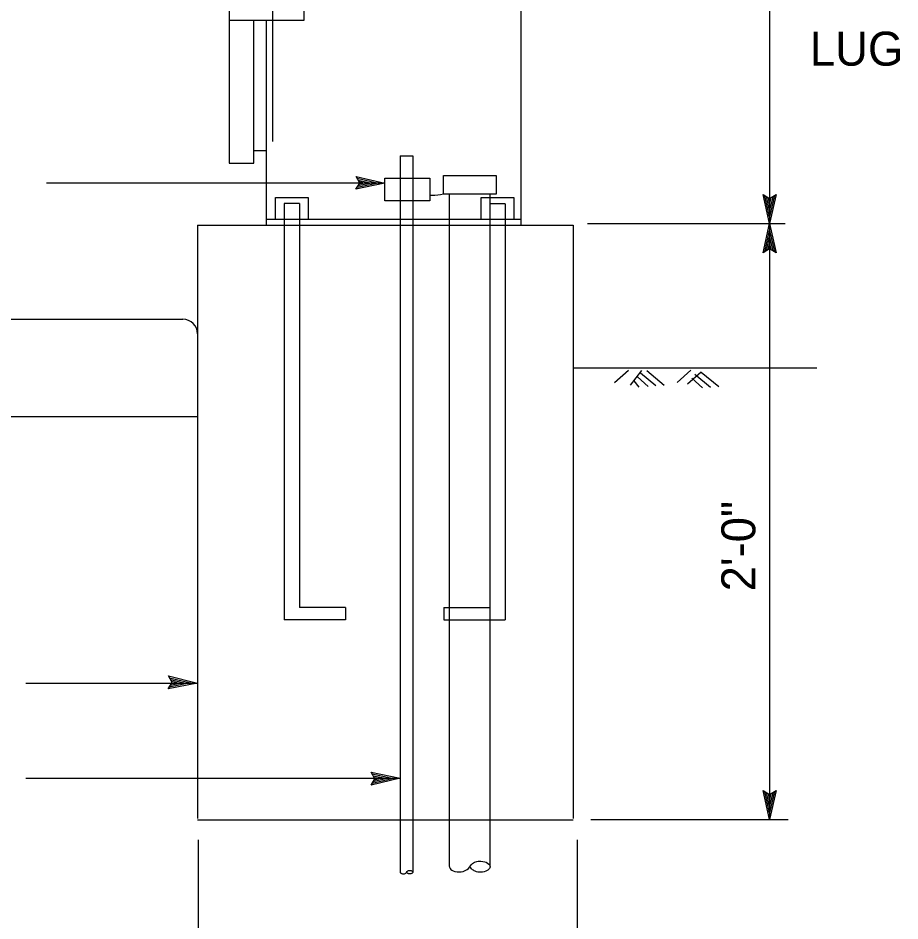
# Model space of a CAD drawing. Extents: x -893 to 867, y -474 to 712.
# Drawn here: x -594.6 to -413.1, y -257.4 to -71.4 of the extents above; entities that cross this region are included whole.
import ezdxf

# ---------------------------------------------------------------- set-up
doc = ezdxf.new("R2010")
doc.units = 0
for name, color, linetype in [('es_DETAIL', 7, 'Continuous'), ('es_DETAIL-anno', 7, 'Continuous'), ('rd_PROFILE-OG', 7, 'Continuous')]:
    doc.layers.add(name, color=color, linetype=linetype)

msp = doc.modelspace()

# ---------------------------------------------------------------- linework, layer by layer
at = {"layer": 'es_DETAIL'}
for p, q in [((-491.05, -114.1), (-491.05, 102.06)), ((-542.21, 95.66), (-542.21, -96.83)), ((-543.49, -114.1), (-543.49, -71.89)), ((-543.49, -98.75), (-546.05, -98.75)), ((-515.94, -99.82), (-513.37, -99.82)), ((-515.94, -99.82), (-515.94, -247.34)), ((-513.37, -99.82), (-513.37, -247.35)), ((-505.8, -246.19), (-505.8, -107.7)), ((-497.45, -246.19), (-497.45, -107.7)), ((-541.61, -112.79), (-541.61, -108.38)), ((-541.61, -108.38), (-534.91, -108.38)), ((-539.84, -109.64), (-539.84, -195.35)), ((-536.68, -109.64), (-539.84, -109.64)), ((-536.68, -109.64), (-536.68, -192.83)), ((-534.91, -108.38), (-534.91, -112.79)), ((-499.27, -112.8), (-499.27, -108.39)), ((-499.27, -108.39), (-492.58, -108.39)), ((-497.5, -109.65), (-497.5, -192.84)), ((-494.34, -109.65), (-497.5, -109.65)), ((-494.34, -109.65), (-494.34, -195.36)), ((-492.58, -108.39), (-492.58, -112.8)), ((-543.49, -112.82), (-491.05, -112.82)), ((-557.71, -114.1), (-480.35, -114.1)), ((-557.71, -114.1), (-557.71, -236.3)), ((-543.49, -114.1), (-491.05, -114.1)), ((-480.35, -114.1), (-480.35, -236.3)), ((-681.1, -133.46), (-560.68, -133.46)), ((-684.49, -153.46), (-557.71, -153.46)), ((-527.23, -192.83), (-536.68, -192.83)), ((-527.23, -192.83), (-527.23, -195.35)), ((-506.95, -192.84), (-497.5, -192.84)), ((-506.95, -192.84), (-506.95, -195.36)), ((-527.23, -195.35), (-539.84, -195.35)), ((-506.95, -195.36), (-494.34, -195.36)), ((-557.71, -236.53), (-480.35, -236.53))]:
    msp.add_line(p, q, dxfattribs=at)
for points in [[(-546.05, 99.5), (-551.17, 99.5), (-551.17, -101.31), (-546.05, -101.31), (-546.05, -71.89)], [(-551.17, -64.22), (-535.82, -64.22), (-535.82, -71.89), (-551.17, -71.89)], [(-507.04, -103.87), (-496.17, -103.87), (-496.17, -107.7), (-507.04, -107.7), (-507.04, -103.87)], [(-505.8, -246.21), (-505.79, -246.33), (-505.69, -246.56), (-505.52, -246.76), (-505.31, -246.91), (-505.04, -247.05), (-504.67, -247.17), (-504.24, -247.26), (-503.86, -247.29), (-503.43, -247.28), (-503, -247.2), (-502.59, -247.03), (-502.18, -246.78), (-501.92, -246.56), (-501.64, -246.22), (-501.36, -245.84), (-501.07, -245.57), (-500.64, -245.3), (-500.19, -245.13), (-499.89, -245.07), (-499.36, -245.06), (-498.93, -245.11), (-498.55, -245.19), (-498.25, -245.3), (-497.95, -245.46), (-497.7, -245.66), (-497.57, -245.82), (-497.48, -246), (-497.45, -246.21), (-497.49, -246.43), (-497.57, -246.6), (-497.68, -246.74), (-497.89, -246.92), (-498.15, -247.07), (-498.34, -247.16), (-498.65, -247.25), (-498.99, -247.32), (-499.33, -247.36), (-499.62, -247.36), (-499.97, -247.33), (-500.24, -247.26), (-500.54, -247.15), (-500.69, -247.09), (-500.88, -246.96), (-501.04, -246.85), (-501.26, -246.66), (-501.42, -246.48), (-501.54, -246.34), (-501.62, -246.22)], [(-515.94, -247.34), (-515.93, -247.38), (-515.9, -247.45), (-515.85, -247.51), (-515.79, -247.56), (-515.7, -247.6), (-515.59, -247.64), (-515.46, -247.67), (-515.34, -247.67), (-515.21, -247.67), (-515.08, -247.65), (-514.95, -247.6), (-514.82, -247.52), (-514.74, -247.45), (-514.66, -247.35), (-514.57, -247.23), (-514.48, -247.15), (-514.35, -247.06), (-514.21, -247.01), (-514.12, -246.99), (-513.96, -246.99), (-513.82, -247), (-513.71, -247.03), (-513.62, -247.06), (-513.52, -247.11), (-513.44, -247.17), (-513.4, -247.22), (-513.38, -247.28), (-513.37, -247.34), (-513.38, -247.41), (-513.41, -247.46), (-513.44, -247.51), (-513.5, -247.56), (-513.58, -247.61), (-513.64, -247.63), (-513.74, -247.67), (-513.84, -247.69), (-513.95, -247.7), (-514.03, -247.7), (-514.14, -247.69), (-514.23, -247.67), (-514.32, -247.63), (-514.36, -247.61), (-514.42, -247.57), (-514.47, -247.54), (-514.54, -247.48), (-514.59, -247.43), (-514.63, -247.38), (-514.65, -247.34)]]:
    msp.add_lwpolyline(points, dxfattribs=at)
msp.add_lwpolyline([(-519.14, -104.4), (-509.84, -104.4), (-509.84, -109.05), (-519.14, -109.05)], close=True, dxfattribs=at)
msp.add_arc((-560.68, -136.46), 3, 0, 90, dxfattribs=at)
msp.add_spline([(-507.04, -107.7), (-509.42, -107.95), (-509.75, -107.91)], degree=3, dxfattribs=at)
at = {"layer": 'es_DETAIL-anno'}
for p, q in [((-439.89, 105.89), (-439.89, -113.76)), ((-524.26, -105.39), (-525.03, -104.06)), ((-525.03, -104.06), (-525.03, -104.06)), ((-525.03, -104.06), (-519.14, -105.44)), ((-519.14, -105.44), (-588.74, -105.44)), ((-525.06, -106.69), (-524.26, -105.39)), ((-519.14, -105.44), (-525.06, -106.69)), ((-524.82, -104.41), (-520.5, -105.43)), ((-520.51, -105.43), (-524.82, -106.33)), ((-521.86, -105.41), (-524.64, -106)), ((-524.59, -104.77), (-521.86, -105.41)), ((-524.42, -105.11), (-523.22, -105.39)), ((-523.22, -105.39), (-524.41, -105.64)), ((-519.14, -105.44), (-519.14, -105.44)), ((-525.06, -106.69), (-525.06, -106.69)), ((-439.89, -113.76), (-441.22, -107.76)), ((-441.22, -107.76), (-441.22, -107.76)), ((-441.22, -107.76), (-439.89, -108.56)), ((-439.89, -108.56), (-438.55, -107.76)), ((-438.55, -107.76), (-439.89, -113.76)), ((-438.55, -107.76), (-438.55, -107.76)), ((-439.9, -112.37), (-440.86, -108)), ((-439.89, -111), (-440.52, -108.17)), ((-439.89, -109.62), (-440.16, -108.41)), ((-438.91, -107.98), (-439.89, -112.38)), ((-439.27, -108.21), (-439.89, -111)), ((-439.62, -108.39), (-439.89, -109.62)), ((-477.37, -113.76), (-436.7, -113.76)), ((-441.23, -119.76), (-439.89, -113.76)), ((-440.88, -119.54), (-439.89, -115.14)), ((-439.89, -113.76), (-439.89, -236.51)), ((-439.89, -113.76), (-439.89, -113.76)), ((-439.89, -113.76), (-438.56, -119.76)), ((-439.89, -113.76), (-439.89, -113.76)), ((-439.89, -115.15), (-438.92, -119.53)), ((-440.52, -119.31), (-439.89, -116.52)), ((-439.89, -116.52), (-439.27, -119.35)), ((-439.89, -118.96), (-441.23, -119.76)), ((-440.17, -119.13), (-439.9, -117.91)), ((-439.9, -117.91), (-439.63, -119.11)), ((-438.56, -119.76), (-439.89, -118.96)), ((-441.23, -119.76), (-441.23, -119.76)), ((-438.56, -119.76), (-438.56, -119.76)), ((-563.74, -209.59), (-562.91, -208.28)), ((-562.91, -208.28), (-563.68, -206.92)), ((-563.68, -206.92), (-563.68, -206.92)), ((-563.68, -206.92), (-557.71, -208.4)), ((-563.47, -207.29), (-559.09, -208.37)), ((-563.24, -207.65), (-560.47, -208.34)), ((-563.08, -208), (-561.85, -208.3)), ((-593.04, -208.4), (-557.71, -208.4)), ((-557.71, -208.4), (-563.74, -209.59)), ((-563.74, -209.59), (-563.74, -209.59)), ((-559.1, -208.37), (-563.5, -209.24)), ((-560.47, -208.34), (-563.31, -208.9)), ((-561.85, -208.3), (-563.07, -208.54)), ((-557.71, -208.4), (-557.71, -208.4)), ((-521.14, -228.09), (-521.96, -226.76)), ((-521.96, -226.76), (-521.96, -226.76)), ((-521.96, -226.76), (-515.94, -228.01)), ((-593.04, -228.01), (-515.94, -228.01)), ((-515.94, -228.01), (-521.92, -229.43)), ((-521.92, -229.43), (-521.14, -228.09)), ((-521.74, -227.12), (-517.32, -228.03)), ((-517.33, -228.03), (-521.69, -229.07)), ((-518.7, -228.05), (-521.52, -228.72)), ((-521.5, -227.47), (-518.7, -228.05)), ((-521.32, -227.82), (-520.08, -228.07)), ((-520.08, -228.07), (-521.29, -228.36)), ((-515.94, -228.01), (-515.94, -228.01)), ((-521.92, -229.43), (-521.92, -229.43)), ((-439.89, -236.51), (-441.22, -230.51)), ((-441.22, -230.51), (-441.22, -230.51)), ((-441.22, -230.51), (-439.89, -231.31)), ((-439.89, -231.31), (-438.55, -230.51)), ((-438.55, -230.51), (-439.89, -236.51)), ((-438.55, -230.51), (-438.55, -230.51)), ((-439.9, -235.11), (-440.86, -230.74)), ((-439.89, -233.74), (-440.52, -230.92)), ((-439.89, -232.36), (-440.16, -231.15)), ((-438.91, -230.72), (-439.89, -235.13)), ((-439.27, -230.96), (-439.89, -233.74)), ((-439.62, -231.13), (-439.89, -232.36)), ((-476.73, -236.51), (-436.06, -236.51)), ((-439.89, -236.51), (-439.89, -236.51)), ((-557.56, -240.7), (-557.56, -279.78)), ((-479.54, -240.7), (-479.54, -279.78))]:
    msp.add_line(p, q, dxfattribs=at)
at = {"layer": 'rd_PROFILE-OG'}
for p, q in [((-480.35, -143.45), (-430.19, -143.45)), ((-468.98, -144.01), (-471.83, -146.54)), ((-466.28, -144.03), (-468.63, -147.02)), ((-466.51, -144.47), (-463.29, -147.13)), ((-465.18, -144.04), (-461.58, -147)), ((-456.09, -143.97), (-458.94, -146.5)), ((-453.98, -144.32), (-456.83, -146.85)), ((-455.31, -144.75), (-452.09, -147.41)), ((-453.98, -144.32), (-450.38, -147.28)), ((-467.88, -146.16), (-466.85, -147.42)), ((-467.1, -145.3), (-464.9, -147.3)), ((-455.9, -145.58), (-453.7, -147.58))]:
    msp.add_line(p, q, dxfattribs=at)

# ---------------------------------------------------------------- texts
at = {"layer": 'es_DETAIL-anno'}
msp.add_text('LUG', height=7, dxfattribs=at).set_placement((-431.62, -81.22))
msp.add_text('2\'-0"', height=7, rotation=90, dxfattribs=at).set_placement((-442.84, -189.51))

doc.saveas('drawing.dxf')
